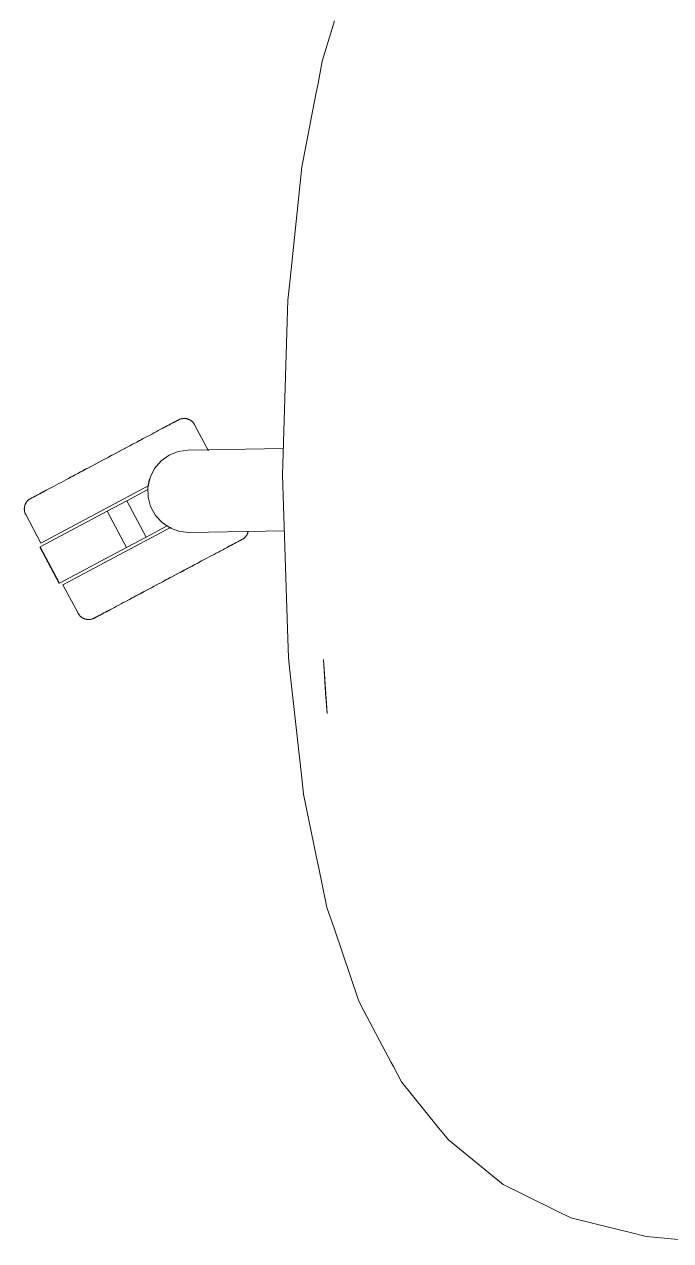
# Model space of a CAD drawing. Header units: millimetres. Extents: x 79795 to 317870, y -36033 to 97293.
# Drawn here: x 202034.1 to 202253.7, y 31870.6 to 32283.6 of the extents above; entities that cross this region are included whole.
import ezdxf

# ---------------------------------------------------------------- set-up
doc = ezdxf.new("R2010")
doc.units = ezdxf.units.MM
doc.header["$MEASUREMENT"] = 0
doc.layers.add('G-IMPT', color=8, linetype='CONTINUOUS', lineweight=9)
doc.layers.add('I-FURN', color=8, linetype='CONTINUOUS', lineweight=9)

msp = doc.modelspace()

# ---------------------------------------------------------------- linework, layer by layer
at = {"layer": 'G-IMPT'}
for p, q in [((202139.5, 32284.76), (202135.31, 32271.15)), ((202135.31, 32271.15), (202133.85, 32263.55)), ((202133.15, 32259.88), (202133.85, 32263.55)), ((202133.15, 32259.88), (202128.28, 32234.51)), ((202128.19, 32234.04), (202128.28, 32234.51)), ((202128.19, 32234.04), (202124.37, 32197.05)), ((202124.37, 32197.05), (202123.64, 32189.98)), ((202123.41, 32182.73), (202123.64, 32189.98)), ((202121.8, 32130.56), (202123.41, 32182.73)), ((202123.5, 32078.38), (202121.8, 32130.56)), ((202123.5, 32078.38), (202123.82, 32068.44)), ((202124.31, 32064.07), (202123.82, 32068.44)), ((202135.7, 32067.9), (202136.34, 32056.57)), ((202135.7, 32067.9), (202136.95, 32049.62)), ((202124.31, 32064.07), (202128.43, 32026.62)), ((202136.95, 32049.62), (202136.34, 32056.57)), ((202128.92, 32022.2), (202128.43, 32026.62)), ((202133.27, 32001.26), (202128.92, 32022.2)), ((202133.27, 32001.26), (202134.03, 31997.58)), ((202134.03, 31997.58), (202136.9, 31983.76)), ((202139.42, 31976.32), (202136.9, 31983.76)), ((202139.42, 31976.32), (202147.57, 31952.23)), ((202148.45, 31950.57), (202147.57, 31952.23)), ((202158.74, 31931.06), (202148.45, 31950.57)), ((202158.74, 31931.06), (202159.47, 31929.69)), ((202162.18, 31924.56), (202159.47, 31929.69)), ((202162.18, 31924.56), (202174.38, 31909.42)), ((202178.15, 31904.76), (202174.38, 31909.42)), ((202193.09, 31892.59), (202178.15, 31904.76)), ((202193.09, 31892.59), (202196.75, 31889.62)), ((202196.75, 31889.62), (202203.91, 31886.09)), ((202215.38, 31880.45), (202203.91, 31886.09)), ((202215.38, 31880.45), (202219.74, 31878.3)), ((202219.74, 31878.3), (202237.68, 31873.89)), ((202237.68, 31873.89), (202240.06, 31873.31)), ((202245.35, 31872.01), (202240.06, 31873.31)), ((202261.22, 31870.57), (202245.35, 31872.01))]:
    msp.add_line(p, q, dxfattribs=at)
at = {"layer": 'I-FURN'}
for p, q in [((202082.34, 32147.12), (202082.88, 32147.4)), ((202083.15, 32147.55), (202082.63, 32147.27)), ((202082.88, 32147.4), (202083.38, 32147.67)), ((202083.63, 32147.8), (202083.15, 32147.55)), ((202083.38, 32147.67), (202083.84, 32147.91)), ((202084.08, 32148.04), (202083.63, 32147.8)), ((202083.84, 32147.91), (202084.27, 32148.14)), ((202084.49, 32148.26), (202084.08, 32148.04)), ((202084.27, 32148.14), (202084.66, 32148.35)), ((202084.86, 32148.46), (202084.49, 32148.26)), ((202084.66, 32148.35), (202085.02, 32148.54)), ((202085.2, 32148.63), (202084.86, 32148.46)), ((202085.02, 32148.54), (202085.34, 32148.71)), ((202085.49, 32148.79), (202085.2, 32148.63)), ((202085.34, 32148.71), (202085.62, 32148.86)), ((202085.75, 32148.93), (202085.49, 32148.79)), ((202085.62, 32148.86), (202085.86, 32148.99)), ((202085.97, 32149.05), (202085.75, 32148.93)), ((202085.86, 32148.99), (202086.06, 32149.09)), ((202086.15, 32149.14), (202085.97, 32149.05)), ((202086.06, 32149.09), (202086.22, 32149.18)), ((202086.29, 32149.22), (202086.15, 32149.14)), ((202086.22, 32149.18), (202086.34, 32149.24)), ((202086.39, 32149.27), (202086.29, 32149.22)), ((202086.34, 32149.24), (202086.43, 32149.29)), ((202086.45, 32149.3), (202086.39, 32149.27)), ((202086.43, 32149.29), (202086.47, 32149.31)), ((202086.47, 32149.31), (202086.45, 32149.3)), ((202086.47, 32149.31), (202086.62, 32149.39)), ((202086.47, 32149.31), (202086.47, 32149.31)), ((202086.62, 32149.39), (202086.76, 32149.45)), ((202086.76, 32149.45), (202086.91, 32149.51)), ((202086.91, 32149.51), (202087.06, 32149.57)), ((202087.06, 32149.57), (202087.22, 32149.62)), ((202087.22, 32149.62), (202087.37, 32149.66)), ((202087.37, 32149.66), (202087.53, 32149.7)), ((202087.53, 32149.7), (202087.69, 32149.73)), ((202087.69, 32149.73), (202087.85, 32149.75)), ((202087.85, 32149.75), (202088.01, 32149.77)), ((202088.01, 32149.77), (202088.17, 32149.78)), ((202088.17, 32149.78), (202088.33, 32149.78)), ((202088.33, 32149.78), (202088.49, 32149.78)), ((202088.49, 32149.78), (202088.65, 32149.77)), ((202088.65, 32149.77), (202088.81, 32149.76)), ((202088.81, 32149.76), (202088.97, 32149.74)), ((202088.97, 32149.74), (202089.13, 32149.71)), ((202089.13, 32149.71), (202089.29, 32149.68)), ((202089.29, 32149.68), (202089.45, 32149.64)), ((202089.45, 32149.64), (202089.6, 32149.59)), ((202089.6, 32149.59), (202089.75, 32149.54)), ((202089.75, 32149.54), (202089.9, 32149.48)), ((202089.9, 32149.48), (202090.05, 32149.42)), ((202090.05, 32149.42), (202090.2, 32149.35)), ((202090.2, 32149.35), (202090.34, 32149.27)), ((202090.34, 32149.27), (202090.48, 32149.19)), ((202090.48, 32149.19), (202090.61, 32149.1)), ((202090.61, 32149.1), (202090.74, 32149.01)), ((202090.74, 32149.01), (202090.87, 32148.91)), ((202090.87, 32148.91), (202091, 32148.81)), ((202091, 32148.81), (202091.12, 32148.7)), ((202091.12, 32148.7), (202091.23, 32148.59)), ((202091.23, 32148.59), (202091.34, 32148.47)), ((202091.34, 32148.47), (202091.45, 32148.35)), ((202091.45, 32148.35), (202091.55, 32148.22)), ((202091.55, 32148.22), (202091.65, 32148.09)), ((202091.65, 32148.09), (202091.74, 32147.96)), ((202091.74, 32147.96), (202091.82, 32147.83)), ((202091.82, 32147.83), (202091.9, 32147.69)), ((202091.9, 32147.69), (202091.92, 32147.65)), ((202096.62, 32138.81), (202091.92, 32147.65)), ((202074.46, 32142.92), (202075.3, 32143.37)), ((202075.75, 32143.61), (202074.92, 32143.17)), ((202076.56, 32144.04), (202075.75, 32143.61)), ((202077.35, 32144.46), (202076.56, 32144.04)), ((202078.11, 32144.87), (202077.35, 32144.46)), ((202078.85, 32145.26), (202078.11, 32144.87)), ((202079.56, 32145.64), (202078.85, 32145.26)), ((202080.23, 32146), (202079.56, 32145.64)), ((202080.88, 32146.34), (202080.23, 32146)), ((202081.5, 32146.67), (202080.88, 32146.34)), ((202082.08, 32146.98), (202081.5, 32146.67)), ((202081.77, 32146.81), (202082.34, 32147.12)), ((202082.63, 32147.27), (202082.08, 32146.98)), ((202067.57, 32139.26), (202066.6, 32138.74)), ((202067.05, 32138.98), (202068.02, 32139.5)), ((202068.54, 32139.78), (202067.57, 32139.26)), ((202068.02, 32139.5), (202068.98, 32140.01)), ((202069.5, 32140.29), (202068.54, 32139.78)), ((202068.98, 32140.01), (202069.94, 32140.52)), ((202070.44, 32140.79), (202069.5, 32140.29)), ((202069.94, 32140.52), (202070.87, 32141.02)), ((202071.37, 32141.29), (202070.44, 32140.79)), ((202070.87, 32141.02), (202071.8, 32141.51)), ((202072.29, 32141.77), (202071.37, 32141.29)), ((202071.8, 32141.51), (202072.7, 32141.99)), ((202073.18, 32142.25), (202072.29, 32141.77)), ((202072.7, 32141.99), (202073.59, 32142.46)), ((202074.06, 32142.71), (202073.18, 32142.25)), ((202073.59, 32142.46), (202074.46, 32142.92)), ((202074.92, 32143.17), (202074.06, 32142.71)), ((202089.74, 32139.02), (202122.08, 32139.59)), ((202059.6, 32135.02), (202058.6, 32134.49)), ((202059.06, 32134.74), (202060.06, 32135.27)), ((202060.6, 32135.56), (202059.6, 32135.02)), ((202060.06, 32135.27), (202061.06, 32135.8)), ((202061.61, 32136.09), (202060.6, 32135.56)), ((202061.06, 32135.8), (202062.07, 32136.34)), ((202062.61, 32136.63), (202061.61, 32136.09)), ((202062.07, 32136.34), (202063.07, 32136.87)), ((202063.61, 32137.16), (202062.61, 32136.63)), ((202063.07, 32136.87), (202064.08, 32137.4)), ((202064.61, 32137.69), (202063.61, 32137.16)), ((202064.08, 32137.4), (202065.07, 32137.93)), ((202065.61, 32138.22), (202064.61, 32137.69)), ((202065.07, 32137.93), (202066.06, 32138.46)), ((202066.6, 32138.74), (202065.61, 32138.22)), ((202066.06, 32138.46), (202067.05, 32138.98)), ((202078.33, 32132.78), (202080.52, 32135.34)), ((202080.52, 32135.34), (202083.26, 32137.31)), ((202083.26, 32137.31), (202086.39, 32138.56)), ((202086.39, 32138.56), (202089.74, 32139.02)), ((202051.8, 32130.88), (202050.87, 32130.39)), ((202051.3, 32130.61), (202052.23, 32131.1)), ((202052.73, 32131.37), (202051.8, 32130.88)), ((202052.23, 32131.1), (202053.17, 32131.61)), ((202053.69, 32131.88), (202052.73, 32131.37)), ((202053.17, 32131.61), (202054.13, 32132.12)), ((202054.65, 32132.39), (202053.69, 32131.88)), ((202054.13, 32132.12), (202055.1, 32132.63)), ((202055.62, 32132.91), (202054.65, 32132.39)), ((202055.1, 32132.63), (202056.08, 32133.15)), ((202056.61, 32133.43), (202055.62, 32132.91)), ((202056.08, 32133.15), (202057.06, 32133.68)), ((202057.6, 32133.96), (202056.61, 32133.43)), ((202057.06, 32133.68), (202058.06, 32134.2)), ((202058.6, 32134.49), (202057.6, 32133.96)), ((202058.06, 32134.2), (202059.06, 32134.74)), ((202076.81, 32129.77), (202078.33, 32132.78)), ((202039.68, 32107.45), (202076.4, 32126.97)), ((202044.22, 32126.84), (202043.49, 32126.46)), ((202044.97, 32127.24), (202044.22, 32126.84)), ((202045.74, 32127.66), (202044.97, 32127.24)), ((202046.54, 32128.08), (202045.74, 32127.66)), ((202047.37, 32128.52), (202046.54, 32128.08)), ((202048.21, 32128.97), (202047.37, 32128.52)), ((202049.08, 32129.43), (202048.21, 32128.97)), ((202049.97, 32129.9), (202049.08, 32129.43)), ((202050.87, 32130.39), (202049.97, 32129.9)), ((202050.38, 32130.12), (202051.3, 32130.61)), ((202076.06, 32126.48), (202076.81, 32129.77)), ((202036.25, 32122.61), (202036.2, 32122.58)), ((202036.22, 32122.59), (202036.28, 32122.62)), ((202036.33, 32122.65), (202036.25, 32122.61)), ((202036.28, 32122.62), (202036.38, 32122.68)), ((202036.45, 32122.72), (202036.33, 32122.65)), ((202036.38, 32122.68), (202036.52, 32122.75)), ((202036.61, 32122.8), (202036.45, 32122.72)), ((202036.52, 32122.75), (202036.7, 32122.85)), ((202036.81, 32122.91), (202036.61, 32122.8)), ((202036.7, 32122.85), (202036.92, 32122.96)), ((202037.05, 32123.04), (202036.81, 32122.91)), ((202036.92, 32122.96), (202037.18, 32123.1)), ((202037.33, 32123.19), (202037.05, 32123.04)), ((202037.18, 32123.1), (202037.47, 32123.26)), ((202037.65, 32123.35), (202037.33, 32123.19)), ((202037.47, 32123.26), (202037.81, 32123.44)), ((202038.01, 32123.54), (202037.65, 32123.35)), ((202037.81, 32123.44), (202038.18, 32123.64)), ((202038.4, 32123.75), (202038.01, 32123.54)), ((202038.18, 32123.64), (202038.59, 32123.85)), ((202038.83, 32123.98), (202038.4, 32123.75)), ((202038.59, 32123.85), (202039.04, 32124.09)), ((202039.29, 32124.23), (202038.83, 32123.98)), ((202039.04, 32124.09), (202039.52, 32124.35)), ((202039.8, 32124.49), (202039.29, 32124.23)), ((202039.52, 32124.35), (202040.04, 32124.62)), ((202040.33, 32124.78), (202039.8, 32124.49)), ((202040.04, 32124.62), (202040.59, 32124.92)), ((202040.9, 32125.08), (202040.33, 32124.78)), ((202040.59, 32124.92), (202041.17, 32125.23)), ((202041.5, 32125.4), (202040.9, 32125.08)), ((202042.14, 32125.74), (202041.5, 32125.4)), ((202042.8, 32126.09), (202042.14, 32125.74)), ((202043.49, 32126.46), (202042.8, 32126.09)), ((202068.85, 32121.82), (202075.99, 32125.62)), ((202076.12, 32123.1), (202076.06, 32126.48)), ((202076.98, 32119.84), (202076.12, 32123.1)), ((202034.06, 32119.15), (202034.07, 32119.31)), ((202034.06, 32118.99), (202034.06, 32119.15)), ((202034.07, 32118.83), (202034.06, 32118.99)), ((202034.07, 32119.31), (202034.09, 32119.47)), ((202034.08, 32118.67), (202034.07, 32118.83)), ((202034.09, 32118.51), (202034.08, 32118.67)), ((202034.09, 32119.47), (202034.11, 32119.63)), ((202034.12, 32118.35), (202034.09, 32118.51)), ((202034.11, 32119.63), (202034.13, 32119.79)), ((202034.13, 32119.79), (202034.17, 32119.95)), ((202034.17, 32119.95), (202034.21, 32120.1)), ((202034.21, 32120.1), (202034.25, 32120.26)), ((202034.25, 32120.26), (202034.31, 32120.41)), ((202034.31, 32120.41), (202034.36, 32120.56)), ((202034.36, 32120.56), (202034.43, 32120.71)), ((202034.43, 32120.71), (202034.5, 32120.85)), ((202034.5, 32120.85), (202034.58, 32121)), ((202034.58, 32121), (202034.66, 32121.13)), ((202034.66, 32121.13), (202034.74, 32121.27)), ((202034.74, 32121.27), (202034.84, 32121.4)), ((202034.84, 32121.4), (202034.93, 32121.53)), ((202034.93, 32121.53), (202035.04, 32121.65)), ((202035.04, 32121.65), (202035.15, 32121.77)), ((202035.15, 32121.77), (202035.26, 32121.89)), ((202035.26, 32121.89), (202035.37, 32122)), ((202035.37, 32122), (202035.5, 32122.11)), ((202035.5, 32122.11), (202035.62, 32122.21)), ((202035.62, 32122.21), (202035.75, 32122.3)), ((202035.75, 32122.3), (202035.88, 32122.4)), ((202035.88, 32122.4), (202036.02, 32122.48)), ((202036.02, 32122.48), (202036.16, 32122.56)), ((202036.16, 32122.56), (202036.2, 32122.58)), ((202036.2, 32122.58), (202036.22, 32122.59)), ((202036.2, 32122.58), (202036.2, 32122.58)), ((202062.21, 32118.29), (202068.85, 32121.82)), ((202075.42, 32109.46), (202068.85, 32121.82)), ((202078.6, 32116.88), (202076.98, 32119.84)), ((202034.15, 32118.19), (202034.12, 32118.35)), ((202034.18, 32118.03), (202034.15, 32118.19)), ((202034.23, 32117.88), (202034.18, 32118.03)), ((202034.28, 32117.72), (202034.23, 32117.88)), ((202034.33, 32117.57), (202034.28, 32117.72)), ((202034.39, 32117.42), (202034.33, 32117.57)), ((202034.46, 32117.28), (202034.39, 32117.42)), ((202034.53, 32117.13), (202034.46, 32117.28)), ((202034.53, 32117.13), (202039.68, 32107.45)), ((202039.5, 32106.21), (202062.21, 32118.29)), ((202068.78, 32105.93), (202062.21, 32118.29)), ((202080.88, 32114.4), (202078.6, 32116.88)), ((202083.69, 32112.53), (202080.88, 32114.4)), ((202047.19, 32093.32), (202083.94, 32112.86)), ((202082.56, 32113.26), (202075.42, 32109.46)), ((202086.87, 32111.39), (202083.69, 32112.53)), ((202090.22, 32111.04), (202086.87, 32111.39)), ((202122.41, 32111.6), (202090.22, 32111.04)), ((202109.69, 32110.28), (202109.61, 32110.15)), ((202109.77, 32110.43), (202109.69, 32110.28)), ((202109.84, 32110.57), (202109.77, 32110.43)), ((202109.9, 32110.72), (202109.84, 32110.57)), ((202109.96, 32110.87), (202109.9, 32110.72)), ((202110.01, 32111.02), (202109.96, 32110.87)), ((202110.06, 32111.18), (202110.01, 32111.02)), ((202110.1, 32111.33), (202110.06, 32111.18)), ((202039.33, 32106.12), (202045.9, 32093.76)), ((202046.07, 32093.85), (202039.5, 32106.21)), ((202075.42, 32109.46), (202068.78, 32105.93)), ((202102.77, 32105.88), (202103.37, 32106.2)), ((202103.68, 32106.36), (202103.09, 32106.05)), ((202103.37, 32106.2), (202103.94, 32106.5)), ((202104.23, 32106.66), (202103.68, 32106.36)), ((202103.94, 32106.5), (202104.47, 32106.78)), ((202104.75, 32106.93), (202104.23, 32106.66)), ((202104.47, 32106.78), (202104.97, 32107.05)), ((202105.23, 32107.19), (202104.75, 32106.93)), ((202104.97, 32107.05), (202105.44, 32107.3)), ((202105.67, 32107.42), (202105.23, 32107.19)), ((202105.44, 32107.3), (202105.87, 32107.53)), ((202106.08, 32107.64), (202105.67, 32107.42)), ((202105.87, 32107.53), (202106.26, 32107.74)), ((202106.46, 32107.84), (202106.08, 32107.64)), ((202106.26, 32107.74), (202106.62, 32107.93)), ((202106.79, 32108.02), (202106.46, 32107.84)), ((202106.62, 32107.93), (202106.93, 32108.09)), ((202107.09, 32108.18), (202106.79, 32108.02)), ((202106.93, 32108.09), (202107.21, 32108.24)), ((202107.35, 32108.31), (202107.09, 32108.18)), ((202107.21, 32108.24), (202107.45, 32108.37)), ((202107.57, 32108.43), (202107.35, 32108.31)), ((202107.45, 32108.37), (202107.66, 32108.48)), ((202107.75, 32108.53), (202107.57, 32108.43)), ((202107.66, 32108.48), (202107.82, 32108.56)), ((202107.89, 32108.6), (202107.75, 32108.53)), ((202107.82, 32108.56), (202107.94, 32108.63)), ((202107.99, 32108.65), (202107.89, 32108.6)), ((202107.94, 32108.63), (202108.02, 32108.67)), ((202108.05, 32108.69), (202107.99, 32108.65)), ((202108.02, 32108.67), (202108.06, 32108.69)), ((202108.07, 32108.7), (202108.05, 32108.69)), ((202108.06, 32108.69), (202108.07, 32108.7)), ((202108.11, 32108.72), (202108.07, 32108.7)), ((202108.25, 32108.8), (202108.11, 32108.72)), ((202108.38, 32108.88), (202108.25, 32108.8)), ((202108.52, 32108.97), (202108.38, 32108.88)), ((202108.65, 32109.07), (202108.52, 32108.97)), ((202108.77, 32109.17), (202108.65, 32109.07)), ((202108.89, 32109.28), (202108.77, 32109.17)), ((202109.01, 32109.39), (202108.89, 32109.28)), ((202109.12, 32109.51), (202109.01, 32109.39)), ((202109.23, 32109.63), (202109.12, 32109.51)), ((202109.33, 32109.75), (202109.23, 32109.63)), ((202109.43, 32109.88), (202109.33, 32109.75)), ((202109.52, 32110.01), (202109.43, 32109.88)), ((202109.61, 32110.15), (202109.52, 32110.01)), ((202068.78, 32105.93), (202046.07, 32093.85)), ((202095.19, 32101.85), (202096.05, 32102.31)), ((202096.05, 32102.31), (202096.9, 32102.76)), ((202096.9, 32102.76), (202097.72, 32103.2)), ((202097.72, 32103.2), (202098.53, 32103.62)), ((202098.53, 32103.62), (202099.3, 32104.04)), ((202099.3, 32104.04), (202100.05, 32104.43)), ((202100.05, 32104.43), (202100.77, 32104.82)), ((202100.77, 32104.82), (202101.47, 32105.19)), ((202101.47, 32105.19), (202102.13, 32105.54)), ((202102.13, 32105.54), (202102.77, 32105.88)), ((202086.67, 32097.32), (202087.66, 32097.85)), ((202088.19, 32098.13), (202087.2, 32097.6)), ((202087.66, 32097.85), (202088.64, 32098.37)), ((202089.17, 32098.65), (202088.19, 32098.13)), ((202088.64, 32098.37), (202089.62, 32098.89)), ((202090.14, 32099.16), (202089.17, 32098.65)), ((202089.62, 32098.89), (202090.58, 32099.4)), ((202091.1, 32099.67), (202090.14, 32099.16)), ((202090.58, 32099.4), (202091.53, 32099.91)), ((202092.04, 32100.18), (202091.1, 32099.67)), ((202091.53, 32099.91), (202092.47, 32100.4)), ((202092.97, 32100.67), (202092.04, 32100.18)), ((202092.47, 32100.4), (202093.39, 32100.89)), ((202093.88, 32101.16), (202092.97, 32100.67)), ((202093.39, 32100.89), (202094.3, 32101.38)), ((202094.3, 32101.38), (202095.19, 32101.85)), ((202080.19, 32093.88), (202079.19, 32093.35)), ((202079.65, 32093.59), (202080.65, 32094.12)), ((202081.19, 32094.41), (202080.19, 32093.88)), ((202080.65, 32094.12), (202081.66, 32094.65)), ((202082.2, 32094.94), (202081.19, 32094.41)), ((202081.66, 32094.65), (202082.66, 32095.19)), ((202083.2, 32095.48), (202082.2, 32094.94)), ((202082.66, 32095.19), (202083.67, 32095.72)), ((202084.21, 32096.01), (202083.2, 32095.48)), ((202083.67, 32095.72), (202084.67, 32096.26)), ((202085.21, 32096.54), (202084.21, 32096.01)), ((202084.67, 32096.26), (202085.67, 32096.79)), ((202086.21, 32097.08), (202085.21, 32096.54)), ((202085.67, 32096.79), (202086.67, 32097.32)), ((202087.2, 32097.6), (202086.21, 32097.08)), ((202047.19, 32093.32), (202052.34, 32083.63)), ((202072.47, 32089.77), (202071.56, 32089.29)), ((202071.98, 32089.51), (202072.89, 32089.99)), ((202073.39, 32090.26), (202072.47, 32089.77)), ((202072.89, 32089.99), (202073.82, 32090.49)), ((202074.33, 32090.76), (202073.39, 32090.26)), ((202073.82, 32090.49), (202074.77, 32090.99)), ((202075.28, 32091.26), (202074.33, 32090.76)), ((202074.77, 32090.99), (202075.72, 32091.5)), ((202076.25, 32091.78), (202075.28, 32091.26)), ((202075.72, 32091.5), (202076.69, 32092.01)), ((202077.22, 32092.3), (202076.25, 32091.78)), ((202076.69, 32092.01), (202077.67, 32092.54)), ((202078.2, 32092.82), (202077.22, 32092.3)), ((202077.67, 32092.54), (202078.66, 32093.06)), ((202079.19, 32093.35), (202078.2, 32092.82)), ((202078.66, 32093.06), (202079.65, 32093.59)), ((202064.03, 32085.28), (202064.71, 32085.64)), ((202064.71, 32085.64), (202065.42, 32086.02)), ((202065.42, 32086.02), (202066.15, 32086.41)), ((202066.15, 32086.41), (202066.92, 32086.82)), ((202066.92, 32086.82), (202067.7, 32087.23)), ((202067.7, 32087.23), (202068.51, 32087.67)), ((202068.51, 32087.67), (202069.35, 32088.11)), ((202069.81, 32088.35), (202068.96, 32087.9)), ((202069.35, 32088.11), (202070.21, 32088.57)), ((202070.68, 32088.82), (202069.81, 32088.35)), ((202070.21, 32088.57), (202071.08, 32089.03)), ((202071.56, 32089.29), (202070.68, 32088.82)), ((202071.08, 32089.03), (202071.98, 32089.51)), ((202052.36, 32083.59), (202052.34, 32083.63)), ((202052.44, 32083.45), (202052.36, 32083.59)), ((202052.53, 32083.32), (202052.44, 32083.45)), ((202052.62, 32083.18), (202052.53, 32083.32)), ((202052.72, 32083.06), (202052.62, 32083.18)), ((202052.82, 32082.93), (202052.72, 32083.06)), ((202052.92, 32082.81), (202052.82, 32082.93)), ((202053.04, 32082.69), (202052.92, 32082.81)), ((202053.15, 32082.58), (202053.04, 32082.69)), ((202053.27, 32082.47), (202053.15, 32082.58)), ((202053.4, 32082.37), (202053.27, 32082.47)), ((202053.52, 32082.27), (202053.4, 32082.37)), ((202053.66, 32082.18), (202053.52, 32082.27)), ((202053.79, 32082.09), (202053.66, 32082.18)), ((202053.93, 32082.01), (202053.79, 32082.09)), ((202054.07, 32081.93), (202053.93, 32082.01)), ((202054.22, 32081.86), (202054.07, 32081.93)), ((202054.36, 32081.8), (202054.22, 32081.86)), ((202054.52, 32081.74), (202054.36, 32081.8)), ((202054.67, 32081.69), (202054.52, 32081.74)), ((202054.82, 32081.64), (202054.67, 32081.69)), ((202054.98, 32081.6), (202054.82, 32081.64)), ((202055.14, 32081.57), (202054.98, 32081.6)), ((202055.29, 32081.54), (202055.14, 32081.57)), ((202055.45, 32081.52), (202055.29, 32081.54)), ((202055.61, 32081.5), (202055.45, 32081.52)), ((202055.78, 32081.5), (202055.61, 32081.5)), ((202055.94, 32081.49), (202055.78, 32081.5)), ((202056.1, 32081.5), (202055.94, 32081.49)), ((202056.26, 32081.51), (202056.1, 32081.5)), ((202056.42, 32081.53), (202056.26, 32081.51)), ((202056.58, 32081.55), (202056.42, 32081.53)), ((202056.74, 32081.58), (202056.58, 32081.55)), ((202056.89, 32081.62), (202056.74, 32081.58)), ((202057.05, 32081.66), (202056.89, 32081.62)), ((202057.2, 32081.71), (202057.05, 32081.66)), ((202057.35, 32081.77), (202057.2, 32081.71)), ((202057.5, 32081.83), (202057.35, 32081.77)), ((202057.65, 32081.89), (202057.5, 32081.83)), ((202057.79, 32081.97), (202057.65, 32081.89)), ((202057.79, 32081.97), (202057.81, 32081.98)), ((202057.8, 32081.97), (202057.79, 32081.97)), ((202057.84, 32081.99), (202057.8, 32081.97)), ((202057.81, 32081.98), (202057.87, 32082.01)), ((202057.92, 32082.04), (202057.84, 32081.99)), ((202057.87, 32082.01), (202057.97, 32082.06)), ((202058.05, 32082.1), (202057.92, 32082.04)), ((202057.97, 32082.06), (202058.12, 32082.14)), ((202058.21, 32082.19), (202058.05, 32082.1)), ((202058.12, 32082.14), (202058.3, 32082.23)), ((202058.41, 32082.29), (202058.21, 32082.19)), ((202058.3, 32082.23), (202058.51, 32082.35)), ((202058.65, 32082.42), (202058.41, 32082.29)), ((202058.51, 32082.35), (202058.77, 32082.49)), ((202058.93, 32082.57), (202058.65, 32082.42)), ((202058.77, 32082.49), (202059.07, 32082.64)), ((202059.25, 32082.74), (202058.93, 32082.57)), ((202059.07, 32082.64), (202059.41, 32082.82)), ((202059.6, 32082.93), (202059.25, 32082.74)), ((202059.41, 32082.82), (202059.78, 32083.02)), ((202060, 32083.14), (202059.6, 32082.93)), ((202059.78, 32083.02), (202060.19, 32083.24)), ((202060.42, 32083.37), (202060, 32083.14)), ((202060.19, 32083.24), (202060.63, 32083.48)), ((202060.89, 32083.61), (202060.42, 32083.37)), ((202060.63, 32083.48), (202061.12, 32083.73)), ((202061.39, 32083.88), (202060.89, 32083.61)), ((202061.12, 32083.73), (202061.63, 32084.01)), ((202061.93, 32084.16), (202061.39, 32083.88)), ((202061.63, 32084.01), (202062.18, 32084.3)), ((202062.5, 32084.47), (202061.93, 32084.16)), ((202062.18, 32084.3), (202062.77, 32084.61)), ((202062.77, 32084.61), (202063.39, 32084.94)), ((202063.39, 32084.94), (202064.03, 32085.28))]:
    msp.add_line(p, q, dxfattribs=at)
msp.add_arc((202089.79, 32125.03), 13.81, 162.664, 167.6527, dxfattribs=at)
msp.add_open_spline([(202076.18, 32127.39), (202076.26, 32127.82), (202076.36, 32128.25), (202076.48, 32128.67)], degree=3, dxfattribs=at)

doc.saveas('drawing.dxf')
